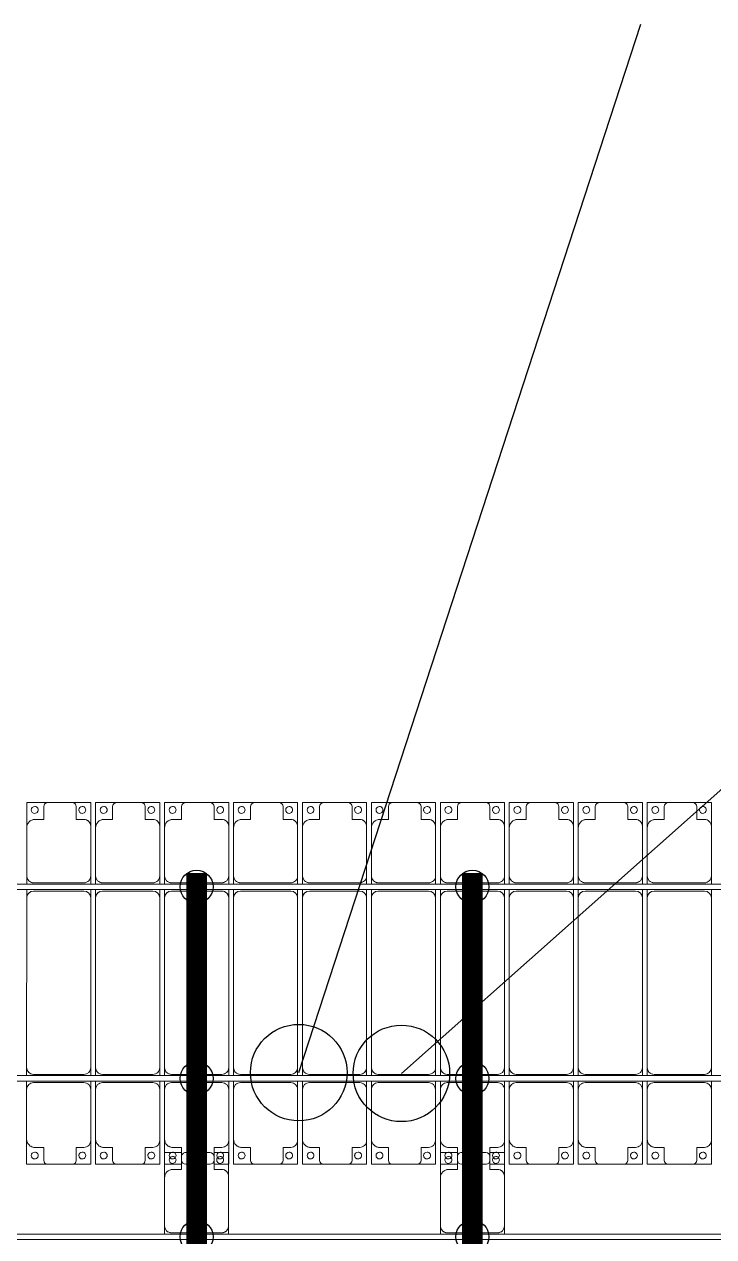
# Model space of a CAD drawing. Header units: millimetres. Extents: x -147246 to 112336, y -213734 to -86506.
# Drawn here: x -39364 to -34364, y -95705 to -86909 of the extents above; entities that cross this region are included whole.
import ezdxf

# ---------------------------------------------------------------- set-up
doc = ezdxf.new("R2010")
doc.units = ezdxf.units.MM
doc.layers.add('A-GENM', color=13, linetype='Continuous', lineweight=9)
doc.layers.add('S-BEAM', color=12, linetype='Continuous', lineweight=9)
for name, color, linetype in [('GC-BICH NEO', 6, 'Continuous'), ('GC-DAY NEO', 5, 'Continuous'), ('GC-HOP 40x60 GIA CUONG', 1, 'Continuous')]:
    doc.layers.add(name, color=color, linetype=linetype)

# ---------------------------------------------------------------- blocks, each defined once
blk = doc.blocks.new('Dải phao đi lại kèm đỡ invester - DẢI PHAO ĐI LẠI-15551-BỐ TRÍ KHUNG KẾT CẤU BÈ PIN 05')
at = {"layer": 'A-GENM', "color": 7}
for p, q in [((100758.4, 1312.2), (100911.8, 1312.2)), ((100758.4, 1129.7), (100758.4, 1312.2)), ((100881.8, 1282.2), (100881.8, 1189.7)), ((101088.2, 1312.2), (100911.8, 1312.2)), ((101088.2, 1312.2), (101223.4, 1312.2)), ((101118.2, 1189.7), (101118.2, 1282.2)), ((101223.4, 1312.2), (101223.4, 1139.7)), ((101258.4, 1312.2), (101411.8, 1312.2)), ((101258.4, 1129.7), (101258.4, 1312.2)), ((101381.8, 1282.2), (101381.8, 1189.7)), ((101588.2, 1312.2), (101411.8, 1312.2)), ((101588.2, 1312.2), (101723.4, 1312.2)), ((101618.2, 1189.7), (101618.2, 1282.2)), ((101723.4, 1312.2), (101723.4, 1139.7)), ((101758.4, 1312.2), (101911.8, 1312.2)), ((101758.4, 1129.7), (101758.4, 1312.2)), ((101881.8, 1282.2), (101881.8, 1189.7)), ((102088.2, 1312.2), (101911.8, 1312.2)), ((102088.2, 1312.2), (102223.4, 1312.2)), ((102118.2, 1189.7), (102118.2, 1282.2)), ((102223.4, 1312.2), (102223.4, 1139.7)), ((102258.4, 1312.2), (102411.8, 1312.2)), ((102258.4, 1129.7), (102258.4, 1312.2)), ((102381.8, 1282.2), (102381.8, 1189.7)), ((102588.2, 1312.2), (102411.8, 1312.2)), ((102588.2, 1312.2), (102723.4, 1312.2)), ((102618.2, 1189.7), (102618.2, 1282.2)), ((102723.4, 1312.2), (102723.4, 1139.7)), ((102758.4, 1312.2), (102911.8, 1312.2)), ((102758.4, 1129.7), (102758.4, 1312.2)), ((102881.8, 1282.2), (102881.8, 1189.7)), ((103088.2, 1312.2), (102911.8, 1312.2)), ((103088.2, 1312.2), (103223.4, 1312.2)), ((103118.2, 1189.7), (103118.2, 1282.2)), ((103223.4, 1312.2), (103223.4, 1139.7)), ((103258.4, 1312.2), (103411.8, 1312.2)), ((103258.4, 1129.7), (103258.4, 1312.2)), ((103381.8, 1282.2), (103381.8, 1189.7)), ((103588.2, 1312.2), (103411.8, 1312.2)), ((103588.2, 1312.2), (103723.4, 1312.2)), ((103618.2, 1189.7), (103618.2, 1282.2)), ((103723.4, 1312.2), (103723.4, 1139.7)), ((103758.4, 1312.2), (103911.8, 1312.2)), ((103758.4, 1129.7), (103758.4, 1312.2)), ((103881.8, 1282.2), (103881.8, 1189.7)), ((104088.2, 1312.2), (103911.8, 1312.2)), ((104088.2, 1312.2), (104223.4, 1312.2)), ((104118.2, 1189.7), (104118.2, 1282.2)), ((104223.4, 1312.2), (104223.4, 1139.7)), ((104258.4, 1312.2), (104411.8, 1312.2)), ((104258.4, 1129.7), (104258.4, 1312.2)), ((104381.8, 1282.2), (104381.8, 1189.7)), ((104588.2, 1312.2), (104411.8, 1312.2)), ((104588.2, 1312.2), (104723.4, 1312.2)), ((104618.2, 1189.7), (104618.2, 1282.2)), ((104723.4, 1312.2), (104723.4, 1139.7)), ((104758.4, 1312.2), (104911.8, 1312.2)), ((104758.4, 1129.7), (104758.4, 1312.2)), ((104881.8, 1282.2), (104881.8, 1189.7)), ((105088.2, 1312.2), (104911.8, 1312.2)), ((105088.2, 1312.2), (105223.4, 1312.2)), ((105118.2, 1189.7), (105118.2, 1282.2)), ((105223.4, 1312.2), (105223.4, 1139.7)), ((105258.4, 1312.2), (105411.8, 1312.2)), ((105258.4, 1129.7), (105258.4, 1312.2)), ((105381.8, 1282.2), (105381.8, 1189.7)), ((105588.2, 1312.2), (105411.8, 1312.2)), ((105588.2, 1312.2), (105723.4, 1312.2)), ((105618.2, 1189.7), (105618.2, 1282.2)), ((105723.4, 1312.2), (105723.4, 1139.7)), ((100881.8, 1189.7), (100818.4, 1189.7)), ((101173.4, 1189.7), (101118.2, 1189.7)), ((101381.8, 1189.7), (101318.4, 1189.7)), ((101673.4, 1189.7), (101618.2, 1189.7)), ((101881.8, 1189.7), (101818.4, 1189.7)), ((102173.4, 1189.7), (102118.2, 1189.7)), ((102381.8, 1189.7), (102318.4, 1189.7)), ((102673.4, 1189.7), (102618.2, 1189.7)), ((102881.8, 1189.7), (102818.4, 1189.7)), ((103173.4, 1189.7), (103118.2, 1189.7)), ((103381.8, 1189.7), (103318.4, 1189.7)), ((103673.4, 1189.7), (103618.2, 1189.7)), ((103881.8, 1189.7), (103818.4, 1189.7)), ((104173.4, 1189.7), (104118.2, 1189.7)), ((104381.8, 1189.7), (104318.4, 1189.7)), ((104673.4, 1189.7), (104618.2, 1189.7)), ((104881.8, 1189.7), (104818.4, 1189.7)), ((105173.4, 1189.7), (105118.2, 1189.7)), ((105381.8, 1189.7), (105318.4, 1189.7)), ((105673.4, 1189.7), (105618.2, 1189.7)), ((100758.4, 1129.7), (100758.4, 779.7)), ((101223.4, 779.7), (101223.4, 1139.7)), ((101258.4, 1129.7), (101258.4, 779.7)), ((101723.4, 779.7), (101723.4, 1139.7)), ((101758.4, 1129.7), (101758.4, 779.7)), ((102223.4, 779.7), (102223.4, 1139.7)), ((102258.4, 1129.7), (102258.4, 779.7)), ((102723.4, 779.7), (102723.4, 1139.7)), ((102758.4, 1129.7), (102758.4, 779.7)), ((103223.4, 779.7), (103223.4, 1139.7)), ((103258.4, 1129.7), (103258.4, 779.7)), ((103723.4, 779.7), (103723.4, 1139.7)), ((103758.4, 1129.7), (103758.4, 779.7)), ((104223.4, 779.7), (104223.4, 1139.7)), ((104258.4, 1129.7), (104258.4, 779.7)), ((104723.4, 779.7), (104723.4, 1139.7)), ((104758.4, 1129.7), (104758.4, 779.7)), ((105223.4, 779.7), (105223.4, 1139.7)), ((105258.4, 1129.7), (105258.4, 779.7)), ((105723.4, 779.7), (105723.4, 1139.7)), ((100758.4, 721.1), (100758.4, 779.7)), ((100808.4, 729.7), (101173.4, 729.7)), ((101223.4, 779.7), (101223.4, 721.1)), ((101258.4, 721.1), (101258.4, 779.7)), ((101308.4, 729.7), (101673.4, 729.7)), ((101723.4, 779.7), (101723.4, 721.1)), ((101758.4, 721.1), (101758.4, 779.7)), ((101808.4, 729.7), (102173.4, 729.7)), ((102223.4, 779.7), (102223.4, 721.1)), ((102258.4, 721.1), (102258.4, 779.7)), ((102308.4, 729.7), (102673.4, 729.7)), ((102723.4, 779.7), (102723.4, 721.1)), ((102758.4, 721.1), (102758.4, 779.7)), ((102808.4, 729.7), (103173.4, 729.7)), ((103223.4, 779.7), (103223.4, 721.1)), ((103258.4, 721.1), (103258.4, 779.7)), ((103308.4, 729.7), (103673.4, 729.7)), ((103723.4, 779.7), (103723.4, 721.1)), ((103758.4, 721.1), (103758.4, 779.7)), ((103808.4, 729.7), (104173.4, 729.7)), ((104223.4, 779.7), (104223.4, 721.1)), ((104258.4, 721.1), (104258.4, 779.7)), ((104308.4, 729.7), (104673.4, 729.7)), ((104723.4, 779.7), (104723.4, 721.1)), ((104758.4, 721.1), (104758.4, 779.7)), ((104808.4, 729.7), (105173.4, 729.7)), ((105223.4, 779.7), (105223.4, 721.1)), ((105258.4, 721.1), (105258.4, 779.7)), ((105308.4, 729.7), (105673.4, 729.7)), ((105723.4, 779.7), (105723.4, 721.1)), ((100758.4, 620.3), (100758.4, 681.1)), ((100758.4, 620.3), (100758.4, -610.3)), ((101173.4, 670.3), (100808.4, 670.3)), ((101223.4, 681.1), (101223.4, 620.3)), ((101223.4, -610.3), (101223.4, 620.3)), ((101258.4, 620.3), (101258.4, 681.1)), ((101258.4, 620.3), (101258.4, -610.3)), ((101673.4, 670.3), (101308.4, 670.3)), ((101723.4, 681.1), (101723.4, 620.3)), ((101723.4, -610.3), (101723.4, 620.3)), ((101758.4, 620.3), (101758.4, 681.1)), ((101758.4, 620.3), (101758.4, -610.3)), ((102173.4, 670.3), (101808.4, 670.3)), ((102223.4, 681.1), (102223.4, 620.3)), ((102223.4, -610.3), (102223.4, 620.3)), ((102258.4, 620.3), (102258.4, 681.1)), ((102258.4, 620.3), (102258.4, -610.3)), ((102673.4, 670.3), (102308.4, 670.3)), ((102723.4, 681.1), (102723.4, 620.3)), ((102723.4, -610.3), (102723.4, 620.3)), ((102758.4, 620.3), (102758.4, 681.1)), ((102758.4, 620.3), (102758.4, -610.3)), ((103173.4, 670.3), (102808.4, 670.3)), ((103223.4, 681.1), (103223.4, 620.3)), ((103223.4, -610.3), (103223.4, 620.3)), ((103258.4, 620.3), (103258.4, 681.1)), ((103258.4, 620.3), (103258.4, -610.3)), ((103673.4, 670.3), (103308.4, 670.3)), ((103723.4, 681.1), (103723.4, 620.3)), ((103723.4, -610.3), (103723.4, 620.3)), ((103758.4, 620.3), (103758.4, 681.1)), ((103758.4, 620.3), (103758.4, -610.3)), ((104173.4, 670.3), (103808.4, 670.3)), ((104223.4, 681.1), (104223.4, 620.3)), ((104223.4, -610.3), (104223.4, 620.3)), ((104258.4, 620.3), (104258.4, 681.1)), ((104258.4, 620.3), (104258.4, -610.3)), ((104673.4, 670.3), (104308.4, 670.3)), ((104723.4, 681.1), (104723.4, 620.3)), ((104723.4, -610.3), (104723.4, 620.3)), ((104758.4, 620.3), (104758.4, 681.1)), ((104758.4, 620.3), (104758.4, -610.3)), ((105173.4, 670.3), (104808.4, 670.3)), ((105223.4, 681.1), (105223.4, 620.3)), ((105223.4, -610.3), (105223.4, 620.3)), ((105258.4, 620.3), (105258.4, 681.1)), ((105258.4, 620.3), (105258.4, -610.3)), ((105673.4, 670.3), (105308.4, 670.3)), ((105723.4, 681.1), (105723.4, 620.3)), ((105723.4, -610.3), (105723.4, 620.3)), ((100758.4, -668.9), (100758.4, -610.3)), ((101223.4, -610.3), (101223.4, -668.9)), ((101258.4, -668.9), (101258.4, -610.3)), ((101723.4, -610.3), (101723.4, -668.9)), ((101758.4, -668.9), (101758.4, -610.3)), ((102223.4, -610.3), (102223.4, -668.9)), ((102258.4, -668.9), (102258.4, -610.3)), ((102723.4, -610.3), (102723.4, -668.9)), ((102758.4, -668.9), (102758.4, -610.3)), ((103223.4, -610.3), (103223.4, -668.9)), ((103258.4, -668.9), (103258.4, -610.3)), ((103723.4, -610.3), (103723.4, -668.9)), ((103758.4, -668.9), (103758.4, -610.3)), ((104223.4, -610.3), (104223.4, -668.9)), ((104258.4, -668.9), (104258.4, -610.3)), ((104723.4, -610.3), (104723.4, -668.9)), ((104758.4, -668.9), (104758.4, -610.3)), ((105223.4, -610.3), (105223.4, -668.9)), ((105258.4, -668.9), (105258.4, -610.3)), ((105723.4, -610.3), (105723.4, -668.9)), ((100808.4, -660.3), (101173.4, -660.3)), ((101308.4, -660.3), (101673.4, -660.3)), ((101808.4, -660.3), (102173.4, -660.3)), ((102308.4, -660.3), (102673.4, -660.3)), ((102808.4, -660.3), (103173.4, -660.3)), ((103308.4, -660.3), (103673.4, -660.3)), ((103808.4, -660.3), (104173.4, -660.3)), ((104308.4, -660.3), (104673.4, -660.3)), ((104808.4, -660.3), (105173.4, -660.3)), ((105308.4, -660.3), (105673.4, -660.3)), ((100758.4, -769.7), (100758.4, -708.9)), ((100758.4, -769.7), (100758.4, -1129.7)), ((101173.4, -719.7), (100808.4, -719.7)), ((101223.4, -708.9), (101223.4, -769.7)), ((101223.4, -1139.7), (101223.4, -769.7)), ((101258.4, -769.7), (101258.4, -708.9)), ((101258.4, -769.7), (101258.4, -1129.7)), ((101673.4, -719.7), (101308.4, -719.7)), ((101723.4, -708.9), (101723.4, -769.7)), ((101723.4, -1139.7), (101723.4, -769.7)), ((101758.4, -769.7), (101758.4, -708.9)), ((101758.4, -769.7), (101758.4, -1129.7)), ((102173.4, -719.7), (101808.4, -719.7)), ((102223.4, -708.9), (102223.4, -769.7)), ((102223.4, -1139.7), (102223.4, -769.7)), ((102258.4, -769.7), (102258.4, -708.9)), ((102258.4, -769.7), (102258.4, -1129.7)), ((102673.4, -719.7), (102308.4, -719.7)), ((102723.4, -708.9), (102723.4, -769.7)), ((102723.4, -1139.7), (102723.4, -769.7)), ((102758.4, -769.7), (102758.4, -708.9)), ((102758.4, -769.7), (102758.4, -1129.7)), ((103173.4, -719.7), (102808.4, -719.7)), ((103223.4, -708.9), (103223.4, -769.7)), ((103223.4, -1139.7), (103223.4, -769.7)), ((103258.4, -769.7), (103258.4, -708.9)), ((103258.4, -769.7), (103258.4, -1129.7)), ((103673.4, -719.7), (103308.4, -719.7)), ((103723.4, -708.9), (103723.4, -769.7)), ((103723.4, -1139.7), (103723.4, -769.7)), ((103758.4, -769.7), (103758.4, -708.9)), ((103758.4, -769.7), (103758.4, -1129.7)), ((104173.4, -719.7), (103808.4, -719.7)), ((104223.4, -708.9), (104223.4, -769.7)), ((104223.4, -1139.7), (104223.4, -769.7)), ((104258.4, -769.7), (104258.4, -708.9)), ((104258.4, -769.7), (104258.4, -1129.7)), ((104673.4, -719.7), (104308.4, -719.7)), ((104723.4, -708.9), (104723.4, -769.7)), ((104723.4, -1139.7), (104723.4, -769.7)), ((104758.4, -769.7), (104758.4, -708.9)), ((104758.4, -769.7), (104758.4, -1129.7)), ((105173.4, -719.7), (104808.4, -719.7)), ((105223.4, -708.9), (105223.4, -769.7)), ((105223.4, -1139.7), (105223.4, -769.7)), ((105258.4, -769.7), (105258.4, -708.9)), ((105258.4, -769.7), (105258.4, -1129.7)), ((105673.4, -719.7), (105308.4, -719.7)), ((105723.4, -708.9), (105723.4, -769.7)), ((105723.4, -1139.7), (105723.4, -769.7)), ((100758.4, -1312.2), (100758.4, -1129.7)), ((101223.4, -1139.7), (101223.4, -1312.2)), ((101258.4, -1312.2), (101258.4, -1129.7)), ((101723.4, -1139.7), (101723.4, -1312.2)), ((101758.4, -1312.2), (101758.4, -1129.7)), ((102223.4, -1139.7), (102223.4, -1312.2)), ((102258.4, -1312.2), (102258.4, -1129.7)), ((102723.4, -1139.7), (102723.4, -1312.2)), ((102758.4, -1312.2), (102758.4, -1129.7)), ((103223.4, -1139.7), (103223.4, -1312.2)), ((103258.4, -1312.2), (103258.4, -1129.7)), ((103723.4, -1139.7), (103723.4, -1312.2)), ((103758.4, -1312.2), (103758.4, -1129.7)), ((104223.4, -1139.7), (104223.4, -1312.2)), ((104258.4, -1312.2), (104258.4, -1129.7)), ((104723.4, -1139.7), (104723.4, -1312.2)), ((104758.4, -1312.2), (104758.4, -1129.7)), ((105223.4, -1139.7), (105223.4, -1312.2)), ((105258.4, -1312.2), (105258.4, -1129.7)), ((105723.4, -1139.7), (105723.4, -1312.2)), ((100818.4, -1189.7), (100881.8, -1189.7)), ((100881.8, -1189.7), (100881.8, -1282.2)), ((101118.2, -1282.2), (101118.2, -1189.7)), ((101118.2, -1189.7), (101173.4, -1189.7)), ((101318.4, -1189.7), (101381.8, -1189.7)), ((101381.8, -1189.7), (101381.8, -1282.2)), ((101618.2, -1282.2), (101618.2, -1189.7)), ((101618.2, -1189.7), (101673.4, -1189.7)), ((101818.4, -1189.7), (101881.8, -1189.7)), ((101881.8, -1189.7), (101881.8, -1282.2)), ((102118.2, -1282.2), (102118.2, -1189.7)), ((102118.2, -1189.7), (102173.4, -1189.7)), ((102318.4, -1189.7), (102381.8, -1189.7)), ((102381.8, -1189.7), (102381.8, -1282.2)), ((102618.2, -1282.2), (102618.2, -1189.7)), ((102618.2, -1189.7), (102673.4, -1189.7)), ((102818.4, -1189.7), (102881.8, -1189.7)), ((102881.8, -1189.7), (102881.8, -1282.2)), ((103118.2, -1282.2), (103118.2, -1189.7)), ((103118.2, -1189.7), (103173.4, -1189.7)), ((103318.4, -1189.7), (103381.8, -1189.7)), ((103381.8, -1189.7), (103381.8, -1282.2)), ((103618.2, -1282.2), (103618.2, -1189.7)), ((103618.2, -1189.7), (103673.4, -1189.7)), ((103818.4, -1189.7), (103881.8, -1189.7)), ((103881.8, -1189.7), (103881.8, -1282.2)), ((104118.2, -1282.2), (104118.2, -1189.7)), ((104118.2, -1189.7), (104173.4, -1189.7)), ((104318.4, -1189.7), (104381.8, -1189.7)), ((104381.8, -1189.7), (104381.8, -1282.2)), ((104618.2, -1282.2), (104618.2, -1189.7)), ((104618.2, -1189.7), (104673.4, -1189.7)), ((104818.4, -1189.7), (104881.8, -1189.7)), ((104881.8, -1189.7), (104881.8, -1282.2)), ((105118.2, -1282.2), (105118.2, -1189.7)), ((105118.2, -1189.7), (105173.4, -1189.7)), ((105318.4, -1189.7), (105381.8, -1189.7)), ((105381.8, -1189.7), (105381.8, -1282.2)), ((105618.2, -1282.2), (105618.2, -1189.7)), ((105618.2, -1189.7), (105673.4, -1189.7)), ((100911.8, -1312.2), (100758.4, -1312.2)), ((100911.8, -1312.2), (101088.2, -1312.2)), ((101223.4, -1312.2), (101088.2, -1312.2)), ((101411.8, -1312.2), (101258.4, -1312.2)), ((101411.8, -1312.2), (101588.2, -1312.2)), ((101723.4, -1312.2), (101588.2, -1312.2)), ((101881.6, -1312.2), (101758.4, -1312.2)), ((101911.8, -1312.2), (102088.2, -1312.2)), ((102223.4, -1312.2), (102118, -1312.2)), ((102411.8, -1312.2), (102258.4, -1312.2)), ((102411.8, -1312.2), (102588.2, -1312.2)), ((102723.4, -1312.2), (102588.2, -1312.2)), ((102911.8, -1312.2), (102758.4, -1312.2)), ((102911.8, -1312.2), (103088.2, -1312.2)), ((103223.4, -1312.2), (103088.2, -1312.2)), ((103411.8, -1312.2), (103258.4, -1312.2)), ((103411.8, -1312.2), (103588.2, -1312.2)), ((103723.4, -1312.2), (103588.2, -1312.2)), ((103881.6, -1312.2), (103758.4, -1312.2)), ((103911.8, -1312.2), (104088.2, -1312.2)), ((104223.4, -1312.2), (104118, -1312.2)), ((104411.8, -1312.2), (104258.4, -1312.2)), ((104411.8, -1312.2), (104588.2, -1312.2)), ((104723.4, -1312.2), (104588.2, -1312.2)), ((104911.8, -1312.2), (104758.4, -1312.2)), ((104911.8, -1312.2), (105088.2, -1312.2)), ((105223.4, -1312.2), (105088.2, -1312.2)), ((105411.8, -1312.2), (105258.4, -1312.2)), ((105411.8, -1312.2), (105588.2, -1312.2)), ((105723.4, -1312.2), (105588.2, -1312.2))]:
    blk.add_line(p, q, dxfattribs=at)
for centre, radius, start, end in [((100816.8, 1258.6), 25, 90, 270), ((100816.8, 1258.6), 25, 270, 90), ((100911.8, 1282.2), 30, 90, 180), ((100911.8, 1282.2), 30, 90, 150), ((101088.2, 1282.2), 30, 0, 90), ((101088.2, 1282.2), 30, 30, 90), ((101161.8, 1258.6), 25, 90, 270), ((101161.8, 1258.6), 25, 180, 195), ((101161.8, 1258.6), 25, 270, 90), ((101316.8, 1258.6), 25, 90, 270), ((101316.8, 1258.6), 25, 270, 90), ((101411.8, 1282.2), 30, 90, 180), ((101411.8, 1282.2), 30, 90, 150), ((101588.2, 1282.2), 30, 0, 90), ((101588.2, 1282.2), 30, 30, 90), ((101661.8, 1258.6), 25, 90, 270), ((101661.8, 1258.6), 25, 180, 195), ((101661.8, 1258.6), 25, 270, 90), ((101816.8, 1258.6), 25, 90, 270), ((101816.8, 1258.6), 25, 270, 90), ((101911.8, 1282.2), 30, 90, 180), ((101911.8, 1282.2), 30, 90, 150), ((102088.2, 1282.2), 30, 0, 90), ((102088.2, 1282.2), 30, 30, 90), ((102161.8, 1258.6), 25, 90, 270), ((102161.8, 1258.6), 25, 180, 195), ((102161.8, 1258.6), 25, 270, 90), ((102316.8, 1258.6), 25, 90, 270), ((102316.8, 1258.6), 25, 270, 90), ((102411.8, 1282.2), 30, 90, 180), ((102411.8, 1282.2), 30, 90, 150), ((102588.2, 1282.2), 30, 0, 90), ((102588.2, 1282.2), 30, 30, 90), ((102661.8, 1258.6), 25, 90, 270), ((102661.8, 1258.6), 25, 180, 195), ((102661.8, 1258.6), 25, 270, 90), ((102816.8, 1258.6), 25, 90, 270), ((102816.8, 1258.6), 25, 270, 90), ((102911.8, 1282.2), 30, 90, 180), ((102911.8, 1282.2), 30, 90, 150), ((103088.2, 1282.2), 30, 0, 90), ((103088.2, 1282.2), 30, 30, 90), ((103161.8, 1258.6), 25, 90, 270), ((103161.8, 1258.6), 25, 180, 195), ((103161.8, 1258.6), 25, 270, 90), ((103316.8, 1258.6), 25, 90, 270), ((103316.8, 1258.6), 25, 270, 90), ((103411.8, 1282.2), 30, 90, 180), ((103411.8, 1282.2), 30, 90, 150), ((103588.2, 1282.2), 30, 0, 90), ((103588.2, 1282.2), 30, 30, 90), ((103661.8, 1258.6), 25, 90, 270), ((103661.8, 1258.6), 25, 180, 195), ((103661.8, 1258.6), 25, 270, 90), ((103816.8, 1258.6), 25, 90, 270), ((103816.8, 1258.6), 25, 270, 90), ((103911.8, 1282.2), 30, 90, 180), ((103911.8, 1282.2), 30, 90, 150), ((104088.2, 1282.2), 30, 0, 90), ((104088.2, 1282.2), 30, 32.29276, 90), ((104161.8, 1258.6), 25, 90, 270), ((104161.8, 1258.6), 25, 180, 195), ((104161.8, 1258.6), 25, 270, 90), ((104316.8, 1258.6), 25, 90, 270), ((104316.8, 1258.6), 25, 270, 90), ((104411.8, 1282.2), 30, 90, 180), ((104411.8, 1282.2), 30, 90, 150), ((104588.2, 1282.2), 30, 0, 90), ((104588.2, 1282.2), 30, 30, 90), ((104661.8, 1258.6), 25, 90, 270), ((104661.8, 1258.6), 25, 180, 195), ((104661.8, 1258.6), 25, 270, 90), ((104816.8, 1258.6), 25, 90, 270), ((104816.8, 1258.6), 25, 270, 90), ((104911.8, 1282.2), 30, 90, 180), ((104911.8, 1282.2), 30, 90, 150), ((105088.2, 1282.2), 30, 0, 90), ((105088.2, 1282.2), 30, 30, 90), ((105161.8, 1258.6), 25, 90, 270), ((105161.8, 1258.6), 25, 180, 195), ((105161.8, 1258.6), 25, 270, 90), ((105316.8, 1258.6), 25, 90, 270), ((105316.8, 1258.6), 25, 270, 90), ((105411.8, 1282.2), 30, 90, 180), ((105411.8, 1282.2), 30, 90, 150), ((105588.2, 1282.2), 30, 0, 90), ((105588.2, 1282.2), 30, 30, 90), ((105661.8, 1258.6), 25, 90, 270), ((105661.8, 1258.6), 25, 180, 195), ((105661.8, 1258.6), 25, 270, 90), ((100818.4, 1129.7), 60, 90, 180), ((100818.4, 1129.7), 60, 90, 120), ((101173.4, 1139.7), 50, 0, 90), ((101173.4, 1139.7), 50, 45, 90), ((101318.4, 1129.7), 60, 90, 180), ((101318.4, 1129.7), 60, 90, 120), ((101673.4, 1139.7), 50, 360, 90), ((101673.4, 1139.7), 50, 45, 90), ((101818.4, 1129.7), 60, 90, 180), ((101818.4, 1129.7), 60, 90, 120), ((102173.4, 1139.7), 50, 0, 90), ((102173.4, 1139.7), 50, 45, 90), ((102318.4, 1129.7), 60, 90, 180), ((102318.4, 1129.7), 60, 90, 120), ((102673.4, 1139.7), 50, 0, 90), ((102673.4, 1139.7), 50, 45, 90), ((102818.4, 1129.7), 60, 90, 180), ((102818.4, 1129.7), 60, 90, 120), ((103173.4, 1139.7), 50, 0, 90), ((103173.4, 1139.7), 50, 45, 90), ((103318.4, 1129.7), 60, 90, 180), ((103318.4, 1129.7), 60, 90, 120), ((103673.4, 1139.7), 50, 0, 90), ((103673.4, 1139.7), 50, 45, 90), ((103818.4, 1129.7), 60, 90, 180), ((103818.4, 1129.7), 60, 90, 120), ((104173.4, 1139.7), 50, 0, 90), ((104173.4, 1139.7), 50, 45, 90), ((104318.4, 1129.7), 60, 90, 180), ((104318.4, 1129.7), 60, 90, 120), ((104673.4, 1139.7), 50, 0, 90), ((104673.4, 1139.7), 50, 45, 90), ((104818.4, 1129.7), 60, 90, 180), ((104818.4, 1129.7), 60, 90, 120), ((105173.4, 1139.7), 50, 0, 90), ((105173.4, 1139.7), 50, 45, 90), ((105318.4, 1129.7), 60, 90, 180), ((105318.4, 1129.7), 60, 90, 120), ((105673.4, 1139.7), 50, 360, 90), ((105673.4, 1139.7), 50, 45, 90), ((100808.4, 779.7), 50, 180, 270), ((100808.4, 779.7), 50, 225, 270), ((101173.4, 779.7), 50, 270, 0), ((101173.4, 779.7), 50, 270, 315), ((101308.4, 779.7), 50, 180, 270), ((101308.4, 779.7), 50, 225, 270), ((101673.4, 779.7), 50, 270, 0), ((101673.4, 779.7), 50, 270, 315), ((101808.4, 779.7), 50, 180, 270), ((101808.4, 779.7), 50, 225, 270), ((102173.4, 779.7), 50, 270, 360), ((102173.4, 779.7), 50, 270, 315), ((102308.4, 779.7), 50, 180, 270), ((102308.4, 779.7), 50, 225, 270), ((102673.4, 779.7), 50, 270, 0), ((102673.4, 779.7), 50, 270, 315), ((102808.4, 779.7), 50, 180, 270), ((102808.4, 779.7), 50, 225, 270), ((103173.4, 779.7), 50, 270, 0), ((103173.4, 779.7), 50, 270, 315), ((103308.4, 779.7), 50, 180, 270), ((103308.4, 779.7), 50, 225, 270), ((103673.4, 779.7), 50, 270, 0), ((103673.4, 779.7), 50, 270, 315), ((103808.4, 779.7), 50, 180, 270), ((103808.4, 779.7), 50, 225, 270), ((104173.4, 779.7), 50, 270, 0), ((104173.4, 779.7), 50, 270, 315), ((104308.4, 779.7), 50, 180, 270), ((104308.4, 779.7), 50, 225, 270), ((104673.4, 779.7), 50, 270, 0), ((104673.4, 779.7), 50, 270, 315), ((104808.4, 779.7), 50, 180, 270), ((104808.4, 779.7), 50, 225, 270), ((105173.4, 779.7), 50, 270, 360), ((105173.4, 779.7), 50, 270, 315), ((105308.4, 779.7), 50, 180, 270), ((105308.4, 779.7), 50, 225, 270), ((105673.4, 779.7), 50, 270, 0), ((105673.4, 779.7), 50, 270, 315), ((100808.4, 620.3), 50, 90, 180), ((100808.4, 620.3), 50, 90, 165), ((101173.4, 620.3), 50, 0, 90), ((101173.4, 620.3), 50, 0, 90), ((101308.4, 620.3), 50, 90, 180), ((101308.4, 620.3), 50, 90, 165), ((101673.4, 620.3), 50, 0, 90), ((101673.4, 620.3), 50, 0, 90), ((101808.4, 620.3), 50, 90, 180), ((101808.4, 620.3), 50, 90, 165), ((102173.4, 620.3), 50, 0, 90), ((102173.4, 620.3), 50, 45, 90), ((102173.4, 620.3), 50, 0, 42.13255), ((102308.4, 620.3), 50, 90, 180), ((102308.4, 620.3), 50, 90, 165), ((102673.4, 620.3), 50, 0, 90), ((102673.4, 620.3), 50, 0, 90), ((102808.4, 620.3), 50, 90, 180), ((102808.4, 620.3), 50, 90, 165), ((103173.4, 620.3), 50, 0, 90), ((103173.4, 620.3), 50, 0, 90), ((103308.4, 620.3), 50, 90, 180), ((103308.4, 620.3), 50, 90, 165), ((103673.4, 620.3), 50, 0, 90), ((103673.4, 620.3), 50, 0, 90), ((103808.4, 620.3), 50, 90, 180), ((103808.4, 620.3), 50, 90, 165), ((104173.4, 620.3), 50, 0, 90), ((104173.4, 620.3), 50, 0, 90), ((104308.4, 620.3), 50, 90, 180), ((104308.4, 620.3), 50, 90, 165), ((104673.4, 620.3), 50, 0, 90), ((104673.4, 620.3), 50, 0, 90), ((104808.4, 620.3), 50, 90, 180), ((104808.4, 620.3), 50, 90, 165), ((105173.4, 620.3), 50, 0, 90), ((105173.4, 620.3), 50, 0, 90), ((105308.4, 620.3), 50, 90, 180), ((105308.4, 620.3), 50, 90, 165), ((105673.4, 620.3), 50, 0, 90), ((105673.4, 620.3), 50, 0, 90), ((100808.4, -610.3), 50, 180, 270), ((100808.4, -610.3), 50, 180, 255), ((101173.4, -610.3), 50, 270, 360), ((101173.4, -610.3), 50, 315, 360), ((101308.4, -610.3), 50, 180, 270), ((101308.4, -610.3), 50, 180, 255), ((101673.4, -610.3), 50, 270, 0), ((101673.4, -610.3), 50, 315, 0), ((101808.4, -610.3), 50, 180, 270), ((101808.4, -610.3), 50, 180, 255), ((102173.4, -610.3), 50, 270, 0), ((102173.4, -610.3), 50, 317.87724, 0), ((102308.4, -610.3), 50, 180, 270), ((102308.4, -610.3), 50, 180, 255), ((102673.4, -610.3), 50, 270, 360), ((102673.4, -610.3), 50, 315, 360), ((102808.4, -610.3), 50, 180, 270), ((102808.4, -610.3), 50, 180, 255), ((103173.4, -610.3), 50, 270, 360), ((103173.4, -610.3), 50, 315, 0), ((103308.4, -610.3), 50, 180, 270), ((103308.4, -610.3), 50, 180, 255), ((103673.4, -610.3), 50, 270, 0), ((103673.4, -610.3), 50, 315, 0), ((103808.4, -610.3), 50, 180, 270), ((103808.4, -610.3), 50, 180, 255), ((104173.4, -610.3), 50, 270, 360), ((104173.4, -610.3), 50, 315, 360), ((104308.4, -610.3), 50, 180, 270), ((104308.4, -610.3), 50, 180, 255), ((104673.4, -610.3), 50, 270, 0), ((104673.4, -610.3), 50, 315, 0), ((104808.4, -610.3), 50, 180, 270), ((104808.4, -610.3), 50, 180, 255), ((105173.4, -610.3), 50, 270, 360), ((105173.4, -610.3), 50, 315, 0), ((105308.4, -610.3), 50, 180, 270), ((105308.4, -610.3), 50, 180, 255), ((105673.4, -610.3), 50, 270, 360), ((105673.4, -610.3), 50, 315, 360), ((100808.4, -769.7), 50, 90, 180), ((100808.4, -769.7), 50, 90, 135), ((101173.4, -769.7), 50, 0, 90), ((101173.4, -769.7), 50, 45, 90), ((101308.4, -769.7), 50, 90, 180), ((101308.4, -769.7), 50, 90, 135), ((101673.4, -769.7), 50, 0, 90), ((101673.4, -769.7), 50, 45, 90), ((101808.4, -769.7), 50, 90, 180), ((101808.4, -769.7), 50, 90, 135), ((102173.4, -769.7), 50, 0, 90), ((102173.4, -769.7), 50, 45, 90), ((102308.4, -769.7), 50, 90, 180), ((102308.4, -769.7), 50, 90, 135), ((102673.4, -769.7), 50, 360, 90), ((102673.4, -769.7), 50, 45, 90), ((102808.4, -769.7), 50, 90, 180), ((102808.4, -769.7), 50, 90, 135), ((103173.4, -769.7), 50, 360, 90), ((103173.4, -769.7), 50, 45, 90), ((103308.4, -769.7), 50, 90, 180), ((103308.4, -769.7), 50, 90, 135), ((103673.4, -769.7), 50, 0, 90), ((103673.4, -769.7), 50, 45, 90), ((103808.4, -769.7), 50, 90, 180), ((103808.4, -769.7), 50, 90, 135), ((104173.4, -769.7), 50, 360, 90), ((104173.4, -769.7), 50, 45, 90), ((104308.4, -769.7), 50, 90, 180), ((104308.4, -769.7), 50, 90, 135), ((104673.4, -769.7), 50, 360, 90), ((104673.4, -769.7), 50, 45, 90), ((104808.4, -769.7), 50, 90, 180), ((104808.4, -769.7), 50, 90, 135), ((105173.4, -769.7), 50, 0, 90), ((105173.4, -769.7), 50, 45, 90), ((105308.4, -769.7), 50, 90, 180), ((105308.4, -769.7), 50, 90, 135), ((105673.4, -769.7), 50, 0, 90), ((105673.4, -769.7), 50, 45, 90), ((100818.4, -1129.7), 60, 180, 270), ((101173.4, -1139.7), 50, 270, 360), ((101318.4, -1129.7), 60, 180, 270), ((101673.4, -1139.7), 50, 270, 360), ((101818.4, -1129.7), 60, 180, 270), ((102173.4, -1139.7), 50, 270, 0), ((102318.4, -1129.7), 60, 180, 270), ((102673.4, -1139.7), 50, 270, 360), ((102818.4, -1129.7), 60, 180, 270), ((103173.4, -1139.7), 50, 270, 0), ((103318.4, -1129.7), 60, 180, 270), ((103673.4, -1139.7), 50, 270, 360), ((103818.4, -1129.7), 60, 180, 270), ((104173.4, -1139.7), 50, 270, 0), ((104318.4, -1129.7), 60, 180, 270), ((104673.4, -1139.7), 50, 270, 360), ((104818.4, -1129.7), 60, 180, 270), ((105173.4, -1139.7), 50, 270, 360), ((105318.4, -1129.7), 60, 180, 270), ((105673.4, -1139.7), 50, 270, 360), ((100818.4, -1129.7), 60, 240, 270), ((100816.8, -1248.6), 25, 90, 270), ((100816.8, -1248.6), 25, 270, 90), ((101161.8, -1248.6), 25, 90, 270), ((101161.8, -1248.6), 25, 270, 90), ((101173.4, -1139.7), 50, 270, 315), ((101318.4, -1129.7), 60, 240, 270), ((101316.8, -1248.6), 25, 90, 270), ((101316.8, -1248.6), 25, 270, 90), ((101661.8, -1248.6), 25, 90, 270), ((101661.8, -1248.6), 25, 270, 90), ((101673.4, -1139.7), 50, 270, 315), ((101818.4, -1129.7), 60, 240, 270), ((101816.8, -1248.6), 25, 90, 270), ((101816.8, -1248.6), 25, 270, 90), ((102161.8, -1248.6), 25, 90, 270), ((102161.8, -1248.6), 25, 270, 90), ((102173.4, -1139.7), 50, 270, 315), ((102318.4, -1129.7), 60, 240, 270), ((102316.8, -1248.6), 25, 90, 270), ((102316.8, -1248.6), 25, 270, 90), ((102661.8, -1248.6), 25, 90, 270), ((102661.8, -1248.6), 25, 270, 90), ((102673.4, -1139.7), 50, 270, 315), ((102818.4, -1129.7), 60, 240, 270), ((102816.8, -1248.6), 25, 90, 270), ((102816.8, -1248.6), 25, 270, 90), ((103161.8, -1248.6), 25, 90, 270), ((103161.8, -1248.6), 25, 270, 90), ((103173.4, -1139.7), 50, 270, 315), ((103318.4, -1129.7), 60, 240, 270), ((103316.8, -1248.6), 25, 90, 270), ((103316.8, -1248.6), 25, 270, 90), ((103661.8, -1248.6), 25, 90, 270), ((103661.8, -1248.6), 25, 270, 90), ((103673.4, -1139.7), 50, 270, 315), ((103818.4, -1129.7), 60, 240, 270), ((103816.8, -1248.6), 25, 90, 270), ((103816.8, -1248.6), 25, 270, 90), ((104161.8, -1248.6), 25, 90, 270), ((104161.8, -1248.6), 25, 270, 90), ((104173.4, -1139.7), 50, 270, 315), ((104318.4, -1129.7), 60, 240, 270), ((104316.8, -1248.6), 25, 90, 270), ((104316.8, -1248.6), 25, 270, 90), ((104661.8, -1248.6), 25, 90, 270), ((104661.8, -1248.6), 25, 270, 90), ((104673.4, -1139.7), 50, 270, 315), ((104818.4, -1129.7), 60, 240, 270), ((104816.8, -1248.6), 25, 90, 270), ((104816.8, -1248.6), 25, 270, 90), ((105161.8, -1248.6), 25, 90, 270), ((105161.8, -1248.6), 25, 270, 90), ((105173.4, -1139.7), 50, 270, 315), ((105318.4, -1129.7), 60, 240, 270), ((105316.8, -1248.6), 25, 90, 270), ((105316.8, -1248.6), 25, 270, 90), ((105661.8, -1248.6), 25, 90, 270), ((105661.8, -1248.6), 25, 270, 90), ((105673.4, -1139.7), 50, 270, 315), ((100911.8, -1282.2), 30, 180, 270), ((100911.8, -1282.2), 30, 210, 270), ((101088.2, -1282.2), 30, 270, 0), ((101088.2, -1282.2), 30, 270, 330), ((101161.8, -1248.6), 25, 165, 180), ((101411.8, -1282.2), 30, 180, 270), ((101411.8, -1282.2), 30, 210, 270), ((101588.2, -1282.2), 30, 270, 360), ((101588.2, -1282.2), 30, 270, 330), ((101661.8, -1248.6), 25, 165, 180), ((101911.8, -1282.2), 30, 180, 270), ((102088.2, -1282.2), 30, 270, 360), ((102411.8, -1282.2), 30, 180, 270), ((102411.8, -1282.2), 30, 210, 270), ((102588.2, -1282.2), 30, 270, 360), ((102588.2, -1282.2), 30, 270, 330), ((102661.8, -1248.6), 25, 165, 180), ((102911.8, -1282.2), 30, 180, 270), ((102911.8, -1282.2), 30, 210, 270), ((103088.2, -1282.2), 30, 270, 360), ((103088.2, -1282.2), 30, 270, 330), ((103161.8, -1248.6), 25, 165, 180), ((103411.8, -1282.2), 30, 180, 270), ((103411.8, -1282.2), 30, 210, 270), ((103588.2, -1282.2), 30, 270, 360), ((103588.2, -1282.2), 30, 270, 330), ((103661.8, -1248.6), 25, 165, 180), ((103911.8, -1282.2), 30, 180, 270), ((104088.2, -1282.2), 30, 270, 0), ((104411.8, -1282.2), 30, 180, 270), ((104411.8, -1282.2), 30, 210, 270), ((104588.2, -1282.2), 30, 270, 360), ((104588.2, -1282.2), 30, 270, 330), ((104661.8, -1248.6), 25, 165, 180), ((104911.8, -1282.2), 30, 180, 270), ((104911.8, -1282.2), 30, 210, 270), ((105088.2, -1282.2), 30, 270, 360), ((105088.2, -1282.2), 30, 270, 330), ((105161.8, -1248.6), 25, 165, 180), ((105411.8, -1282.2), 30, 180, 270), ((105411.8, -1282.2), 30, 210, 270), ((105588.2, -1282.2), 30, 270, 360), ((105588.2, -1282.2), 30, 270, 330), ((105661.8, -1248.6), 25, 165, 180)]:
    blk.add_arc(centre, radius, start, end, dxfattribs=at)
blk = doc.blocks.new('Dầm C52 - Dầm C52-18760-BỐ TRÍ KHUNG KẾT CẤU BÈ PIN 05')
at = {"layer": 'S-BEAM', "color": 1}
for p, q in [((-74474.317946, 20), (74474.317946, 20)), ((74474.317946, -20), (-74474.317946, -20))]:
    blk.add_line(p, q, dxfattribs=at)
blk = doc.blocks.new('Dầm C52 - Dầm C52-18761-BỐ TRÍ KHUNG KẾT CẤU BÈ PIN 05')
at = {"layer": 'S-BEAM', "color": 1}
for p, q in [((-74474.3, 20), (74474.3, 20)), ((74474.3, -20), (-74474.3, -20))]:
    blk.add_line(p, q, dxfattribs=at)
blk = doc.blocks.new('Dai phao do pin - DẢI PHAO ĐỠ PIN-V54-BỐ TRÍ KHUNG KẾT CẤU BÈ PIN 05')
at = {"layer": 'A-GENM', "color": 7}
for p, q in [((-1312.2, 223.4), (-1139.7, 223.4)), ((-1312.2, 118.4), (-1312.2, 223.4)), ((-779.7, 223.4), (-1139.7, 223.4)), ((-779.7, 223.4), (-721.1, 223.4)), ((-1312.2, 88.2), (-1312.2, -88.2)), ((-1189.7, 118.2), (-1282.2, 118.2)), ((-1189.7, 173.4), (-1189.7, 118.2)), ((-729.7, -191.6), (-729.7, 173.4)), ((-1312.2, -241.6), (-1312.2, -118)), ((-1282.2, -118.2), (-1189.7, -118.2)), ((-1189.7, -118.2), (-1189.7, -181.6)), ((-1129.7, -241.6), (-1312.2, -241.6)), ((-1129.7, -241.6), (-779.7, -241.6)), ((-721.1, -241.6), (-779.7, -241.6))]:
    blk.add_line(p, q, dxfattribs=at)
for centre, radius, start, end in [((-1258.6, 161.8), 25, 360, 180), ((-1139.7, 173.4), 50, 90, 180), ((-1139.7, 173.4), 50, 135, 180), ((-779.7, 173.4), 50, 0, 90), ((-779.7, 173.4), 50, 0, 45), ((-1282.2, 88.2), 30, 90, 180), ((-1258.6, 161.8), 25, 180, 360), ((-1282.2, -88.2), 30, 180, 270), ((-1258.6, -183.2), 25, 360, 180), ((-1258.6, -183.2), 25, 180, 360), ((-1129.7, -181.6), 60, 180, 270), ((-1129.7, -181.6), 60, 180, 210), ((-779.7, -191.6), 50, 270, 0), ((-779.7, -191.6), 50, 315, 0)]:
    blk.add_arc(centre, radius, start, end, dxfattribs=at)
blk = doc.blocks.new('Dai phao do pin - DẢI PHAO ĐỠ PIN-V55-BỐ TRÍ KHUNG KẾT CẤU BÈ PIN 05')
at = {"layer": 'A-GENM', "color": 7}
for p, q in [((-1312.2, 223.4), (-1139.7, 223.4)), ((-1312.2, 118.4), (-1312.2, 223.4)), ((-779.7, 223.4), (-1139.7, 223.4)), ((-779.7, 223.4), (-721.1, 223.4)), ((-1312.2, 88.2), (-1312.2, -88.2)), ((-1189.7, 118.2), (-1282.2, 118.2)), ((-1189.7, 173.4), (-1189.7, 118.2)), ((-729.7, -191.6), (-729.7, 173.4)), ((-1312.2, -241.6), (-1312.2, -118)), ((-1282.2, -118.2), (-1189.7, -118.2)), ((-1189.7, -118.2), (-1189.7, -181.6)), ((-1129.7, -241.6), (-1312.2, -241.6)), ((-1129.7, -241.6), (-779.7, -241.6)), ((-721.1, -241.6), (-779.7, -241.6))]:
    blk.add_line(p, q, dxfattribs=at)
for centre, radius, start, end in [((-1258.6, 161.8), 25, 360, 180), ((-1139.7, 173.4), 50, 90, 180), ((-1139.7, 173.4), 50, 135, 180), ((-779.7, 173.4), 50, 0, 90), ((-779.7, 173.4), 50, 0, 45), ((-1282.2, 88.2), 30, 90, 180), ((-1258.6, 161.8), 25, 180, 360), ((-1282.2, -88.2), 30, 180, 270), ((-1258.6, -183.2), 25, 360, 180), ((-1258.6, -183.2), 25, 180, 360), ((-1129.7, -181.6), 60, 180, 270), ((-1129.7, -181.6), 60, 180, 210), ((-779.7, -191.6), 50, 270, 0), ((-779.7, -191.6), 50, 315, 0)]:
    blk.add_arc(centre, radius, start, end, dxfattribs=at)
blk = doc.blocks.new('HOBANMONG_BEPIN 5_rvt-1-BỐ TRÍ KHUNG KẾT CẤU BÈ PIN 05')
at = {"layer": 'A-GENM', "color": 3, "lineweight": 25}
for name, p, rotation in [('Dải phao đi lại kèm đỡ invester - DẢI PHAO ĐI LẠI-15551-BỐ TRÍ KHUNG KẾT CẤU BÈ PIN 05', (-140105.3, -93866.7), 359.9997710135151), ('Dai phao do pin - DẢI PHAO ĐỠ PIN-V54-BỐ TRÍ KHUNG KẾT CẤU BÈ PIN 05', (-38105.5, -96406.1), 269.9997710125194), ('Dai phao do pin - DẢI PHAO ĐỠ PIN-V55-BỐ TRÍ KHUNG KẾT CẤU BÈ PIN 05', (-36105.5, -96406.1), 269.9997710125194)]:
    blk.add_blockref(name, p, dxfattribs=dict(at, rotation=rotation))
at = {"layer": 'S-BEAM', "color": 3, "lineweight": 25, "rotation": 179.9997710135151}
for name, p in [('Dầm C52 - Dầm C52-18760-BỐ TRÍ KHUNG KẾT CẤU BÈ PIN 05', (-66079.8, -93165.9)), ('Dầm C52 - Dầm C52-18761-BỐ TRÍ KHUNG KẾT CẤU BÈ PIN 05', (-66079.8, -94555.9)), ('Dầm C52 - Dầm C52-18761-BỐ TRÍ KHUNG KẾT CẤU BÈ PIN 05', (-66079.8, -95704.9))]:
    blk.add_blockref(name, p, dxfattribs=at)

msp = doc.modelspace()

# ---------------------------------------------------------------- linework, layer by layer
at = {"layer": 'GC-BICH NEO'}
for centre in [(-37373.9, -94514.5), (-36629.5, -94520)]:
    msp.add_circle(centre, 350, dxfattribs=at)
at = {"layer": 'GC-DAY NEO'}
for p, q in [((-37373.9, -94514.5), (-34892.1, -86909.2)), ((-36629.5, -94520), (-30648.2, -89207.5))]:
    msp.add_line(p, q, dxfattribs=at)
at = {"layer": 'GC-HOP 40x60 GIA CUONG', "const_width": 150}
for points in [[(-38114.6, -108065.9), (-38114.6, -93065.9)], [(-36114.6, -108065.9), (-36114.6, -93065.9)]]:
    msp.add_lwpolyline(points, dxfattribs=at)
at = {"layer": 'GC-HOP 40x60 GIA CUONG'}
for centre in [(-38114.6, -93165.9), (-36114.6, -93165.9), (-38114.6, -94555.9), (-36114.6, -94555.9), (-38114.6, -95704.9), (-36114.6, -95704.9)]:
    msp.add_circle(centre, 120, dxfattribs=at)

# ---------------------------------------------------------------- block references
at = {"lineweight": 5}
msp.add_blockref('HOBANMONG_BEPIN 5_rvt-1-BỐ TRÍ KHUNG KẾT CẤU BÈ PIN 05', (0, 0), dxfattribs=at)

doc.saveas('drawing.dxf')
